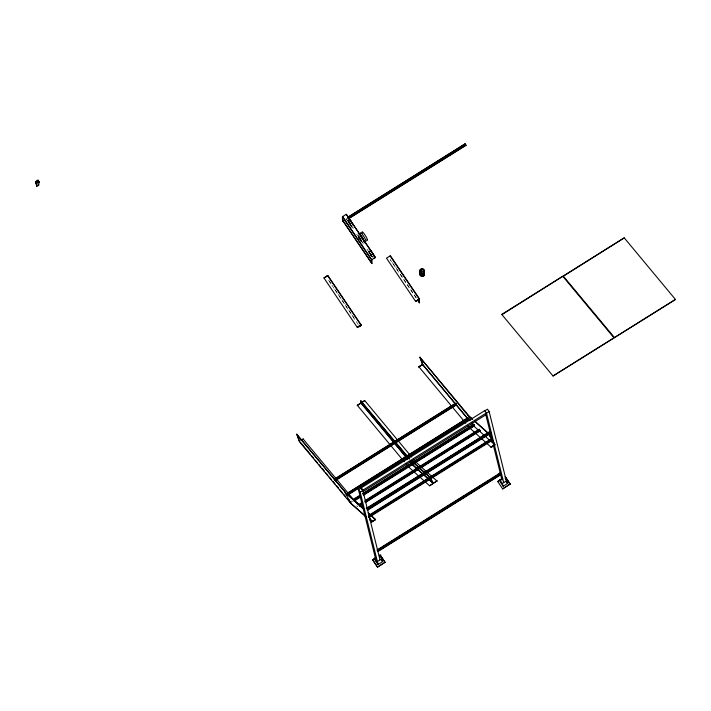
<?xml version="1.0" encoding="UTF-8"?>
<svg xmlns="http://www.w3.org/2000/svg" width="711" height="711" viewBox="0 0 711 711"><rect width="100%" height="100%" fill="white"/><g stroke="black" fill="none" stroke-linecap="round" stroke-linejoin="round"><path stroke-width="0.53" stroke-dasharray="3.56 2.67" d="M352.007 226.071L351.243 226.542L351.047 226.071M361.464 241.758L361.108 241.091L361.855 240.62M359.944 239.651C362.183 239.5 359.473 237.296 359.686 239.109M360.29 238.327L360.788 239.118M369.942 254.147L370.786 253.614M370.307 255.018L371.044 254.156M348.07 221.29C349.101 219.637 349.856 222.561 348.097 222.33M350.15 224.161C351.607 226.169 349.403 224.347 351.056 224.161M358.433 236.585C359.793 238.069 357.446 236.576 359.179 236.114M358.975 238.514L359.73 238.025L359.331 237.323M371.426 255.978L370.689 254.458M345.724 219.548L346.924 218.606M353.731 227.804L352.923 228.435M356.451 234.559L357.295 233.972M367.018 249.757L367.889 249.214M363.508 243.66L362.61 244.157M350.319 225.707L351.047 225.183M350.807 226.418L351.51 225.76M347.679 221.29C347.786 219.619 349.999 221.796 348.123 221.912M348.372 220.677L348.843 221.432M357.989 236.47L359.082 236.416M358.157 236.852L359.251 236.799M368.849 252.538L369.622 252.165L369.382 251.676M346.035 219.583L347.91 218.401M348.808 222.845L349.536 222.374M348.603 223.147L349.35 222.676M349.19 223.414L350.052 222.881M349.368 223.067L350.425 222.97M349.332 223.885L350.31 223.29M349.208 224.196L350.141 223.912M349.839 224.392L350.745 224.116L350.096 224.8M359.215 237.225L358.46 237.696L358.717 238.238M360.157 238.141L359.153 238.221L360.281 237.518M359.553 238.772L360.673 238.62L359.686 239.243M360.61 238.167C360.833 239.749 358.691 237.039 360.05 238.78M359.57 239.563L360.344 239.1L360.833 239.909M360.299 239.971L360.948 239.287M360.459 240.167L361.206 239.696M360.681 240.967L361.899 240.202M361.917 241.313L361.17 241.784L360.815 241.1M368.902 253.285L370.058 252.298M369.516 253.569L370.262 253.098M370.52 253.507L369.747 253.88M328.589 280.17L358.442 324.945M370.289 254.485L371.035 254.023M370.564 255.116L371.506 254.894M371.489 255.898L371.035 255.222L371.755 254.751M370.449 255.747L371.569 255.062M372.217 255.987L371.773 256.795M350.63 502.65L352.452 501.539M361.108 241.091L361.579 241.74M350.274 224.489L350.203 224.009M359.695 238.034L359.215 237.296M358.46 237.261L358.202 236.683M369.569 252.156L369.249 251.49M349.323 223.352L349.465 223.538A4.701 0.675 58 0 1 347.963 220.65M349.563 223.752L349.305 223.387L349.625 223.992M360.806 239.9L360.317 239.109M370.689 254.529L371.195 255.205M351.527 501.015L351.394 501.211M351.874 501.975L352.016 501.77M349.234 222.579L348.843 221.859L349.279 222.454M369.969 253.312L370.404 254.174L370.084 253.338M371.924 255.996L372.28 256.68L371.8 255.969M360.824 240.034L361.152 240.674L360.895 240.131M359.037 236.594L358.735 235.999M361.695 240.816L361.721 241.1M397.902 270.518L390.241 259.648L416.255 298.211M400.382 274.188L417.108 298.984M329.202 281.076L332.268 285.635M334.73 289.279L354.38 318.43M357.624 506.801L356.833 505.761L357.002 506.241M369.738 251.916C368.511 250.565 369.649 253.88 368.831 252.085M350.168 223.627L349.963 223.085M358.842 238.185L358.531 237.732A5.537 0.791 58 0 1 359.331 238.958M371.018 254.431L370.831 254.254A4.701 0.675 58 0 1 371.418 255.329M350.088 223.476L350.105 223.521A4.701 0.675 58 0 1 350.692 224.596M372.173 257.026A4.701 0.675 58 0 1 371.56 256.227M370.235 254.254A4.701 0.675 58 0 1 368.449 250.707M367.614 250.761A4.701 0.675 58 0 1 369.48 252.325M371.951 256.315A4.701 0.675 58 0 1 372.368 257.186M363.108 242.531A4.701 0.675 58 0 1 360.201 239.411A4.701 0.675 58 0 1 358.095 234.719M357.331 235.19A4.701 0.675 58 0 1 360.433 238.923M361.055 239.963A4.701 0.675 58 0 1 361.588 240.949M362.006 241.82A4.701 0.675 58 0 1 362.263 242.504M349.279 220.934A4.701 0.675 58 0 1 348.879 220.081M352.665 226.72A4.701 0.675 58 0 1 350.168 224.552M348.932 220.401A4.701 0.675 58 0 1 349.554 221.201M346.986 220.49A4.701 0.675 58 0 1 349.403 222.534M351.225 225.583A4.701 0.675 58 0 1 351.634 226.454M351.901 227.147A4.701 0.675 58 0 1 351.918 227.813"/><path stroke-width="1.07" d="M420.094 271.247L420.308 271.247M420.992 271.291C422.29 268.66 420.219 271.531 421.205 272.18C423.552 269.416 418.699 272.269 422.058 271.415M421.063 272.66L421.259 272.793M35.55 183.02L35.799 181.554L37.967 180.185L38.989 182.247L38.705 185.153L36.732 186.389L35.959 182.869M36.208 183.989L36.448 182.523L35.799 181.554M36.963 182.407L36.412 182.754L35.754 181.785L36.305 181.438L36.963 182.407L36.261 183.678L35.603 182.709L36.145 182.371M420.992 271.202C422.494 270.544 420.459 272.651 421.179 270.74L420.965 270.42M360.886 325.069L359.677 326.767L361.144 324.891L327.869 275.495L323.994 277.992L357.269 327.389L360.886 325.069L327.638 275.637L323.994 277.992L327.647 275.735M422.769 269.496L422.956 269.593M37.932 181.634L37.967 180.185M471.775 427.044L470.024 428.28L491.194 447.299L495.069 444.873L489.079 434.341M469.278 420.699L422.467 364.494L418.912 366.903L422.467 364.494L419.872 357.304L469.624 417.41M360.912 325.034L357.269 327.389L361.144 324.891M469.944 428.102L471.74 426.955M301.357 440.198L303.153 439.051L353.643 499.753M491.194 447.299L494.705 444.793L473.677 425.942L470.024 428.218L471.9 427.187M35.754 181.785L38.03 180.363L38.678 181.332L36.412 182.754M36.448 182.523L38.625 181.154M36.261 183.678L38.909 182.016L38.252 181.047M37.47 180.71L38.03 180.363M38.678 181.332L38.367 182.354L38.909 182.016M342.524 220.454L343.626 221.85L342.782 220.588L342.658 216.624L371.773 259.782L371.871 263.47L342.524 220.454L342.426 216.695L346.301 214.269L375.417 257.506L346.301 214.349M347.475 217.406L465.083 143.88L465.501 144.386L465.936 145.382L348.337 218.908M348.426 217.059L465.083 143.88M347.901 217.913L465.501 144.386M384.607 195.463L386.482 194.29M390.25 191.934L392.134 190.761M411.891 178.408L414.709 176.639M417.535 174.879L420.352 173.111M450.463 154.287L452.347 153.114M348.328 218.659L465.927 145.133M371.64 263.612L371.542 259.853L375.417 257.426M415.615 301.393L386.5 258.164L390.375 255.738L419.49 298.896L415.615 301.393L419.259 299.118L390.143 255.96M417.499 300.051L419.357 302.797L419.49 298.896M366.103 516.577L350.505 503.006L299.384 441.638L296.736 434.297L345.368 492.35L346.435 494.376M407.705 459.235L360.85 402.977L360.797 400.995L408.932 458.106M501.815 314.395L562.792 276.277L614.002 337.876L553.034 375.995L501.922 314.626L562.792 276.277M563.263 275.975L624.231 237.856L675.45 299.464L614.482 337.583L563.361 276.206L624.231 237.856M364.725 400.56L357.331 405.403L364.725 400.56L411.66 456.995M300.922 440.669L303.153 439.051M418.912 366.903L422.761 364.503L420.103 357.162M334.277 479.196L455.644 403.315L456.062 403.821L456.498 404.826L335.139 480.707M334.286 479.445L455.644 403.315M334.703 479.703L456.062 403.821M370.467 457.848L372.342 456.666M376.11 454.32L377.994 453.138M381.754 450.792L383.638 449.61M387.397 447.255L389.281 446.081M392.099 444.322L394.925 442.553M397.751 440.784L400.569 439.025M403.395 437.256L406.212 435.496M409.038 433.728L411.865 431.968M414.682 430.199L417.508 428.44M419.383 427.258L421.268 426.085M446.668 410.203L449.494 408.434M335.13 480.458L456.498 404.577M296.736 434.297L345.368 492.35M419.872 357.304L468.505 415.357M346.435 493.79L467.794 417.908L468.22 418.415L468.656 419.419L348.23 494.714M346.435 494.038L467.794 417.908M346.852 494.296L468.22 418.415M374.146 477.73L376.972 475.97M401.431 460.675L403.315 459.502M406.141 457.733L408.958 455.973M428.715 443.62L430.599 442.438M434.359 440.091L436.243 438.909M440.011 436.554L441.887 435.381M456 426.556L458.826 424.796M461.643 423.027L464.47 421.268M347.279 495.052L468.647 419.17M363.277 491.434L362.957 490.155L486.28 413.055L486.591 414.344L363.277 491.434L361.606 489.106L361.286 487.817L484.6 410.718L486.511 413.18L503.672 482.449M376.199 561.219L358.513 489.826L361.135 488.181L362.814 490.519L379.967 559.788M484.84 410.842L487.47 409.198L489.141 411.536L506.827 482.938M376.759 562.001L377.87 563.556L360.184 492.163L362.814 490.519M486.511 413.18L489.141 411.536M353.1 499.557L359.686 495.443M362.512 493.674L473.526 424.263L474.317 425.302L474.495 425.782L363.481 495.194M353.411 499.833L359.997 495.718M362.823 493.949L473.837 424.547M355.153 498.864L357.038 497.682M364.565 492.981L368.325 490.626M370.209 489.452L373.035 487.684M375.852 485.924L378.679 484.155M381.496 482.396L384.322 480.627M387.148 478.858L400.32 470.629M402.195 469.456L405.963 467.1M407.838 465.918L417.25 460.044M419.135 458.862L422.894 456.515M424.778 455.333L427.595 453.574M430.422 451.805L433.248 450.036M436.065 448.277L438.891 446.508M441.709 444.748L444.535 442.98M447.352 441.22L450.179 439.451M452.063 438.278L454.88 436.51M457.706 434.75L460.532 432.981M463.35 431.221L466.176 429.453M468.993 427.693L471.82 425.925M353.9 500.597L360.486 496.474M363.303 494.714L474.317 425.302M357.526 498.447L360.344 496.678M364.112 494.332L365.987 493.15M367.871 491.976L371.631 489.621M373.515 488.448L377.283 486.093M379.159 484.92L382.927 482.565M384.811 481.391L420.557 459.039M422.441 457.857L426.2 455.502M428.084 454.329L431.844 451.974M433.728 450.801L437.496 448.445M439.371 447.272L452.543 439.034M455.369 437.274L458.186 435.505M461.012 433.746L463.839 431.977M466.656 430.217L469.482 428.449M471.366 427.275L474.495 425.782M354.069 501.077L360.655 496.962M358.717 504.588L362.477 502.233M365.303 500.473L479.143 429.302L479.934 430.333L480.112 430.822L365.33 502.579M359.028 504.863L362.654 502.713M364.672 501.335L479.454 429.577M359.508 505.628L362.334 503.859M365.152 502.099L479.934 430.333M367.845 500.535L371.604 498.18M373.488 497.007L377.248 494.652M379.132 493.478L420.53 467.598M422.405 466.416L426.173 464.07M428.049 462.888L431.817 460.541M433.701 459.359L446.872 451.13M449.69 449.361L452.516 447.601M455.333 445.833L458.16 444.064M460.986 442.304L463.803 440.536M465.687 439.362L469.447 437.007M471.331 435.834L475.09 433.479M476.974 432.306L480.112 430.822M359.686 506.108L362.503 504.339M366.209 508.445L485.062 434.608M366.52 508.721L489.79 431.693L490.155 432.092L490.714 433.23L367.889 509.991L367.516 509.591M368.929 507.654L366.956 508.454L367.889 509.991M370.804 506.481L432.688 467.802M434.563 466.638L448.623 457.848M450.498 456.675L454.249 454.329M456.124 453.156L489.79 431.693M367.329 508.845L490.155 432.092M369.391 508.418L372.2 506.659M374.075 505.485L377.825 503.148M379.701 501.975L383.451 499.629M385.326 498.455L392.828 493.772M395.645 492.012L398.453 490.252M401.271 488.501L404.079 486.742M405.954 485.569L409.705 483.222M411.58 482.049L413.455 480.876M417.206 478.539L419.081 477.365M421.899 475.606L424.707 473.846M427.524 472.095L430.333 470.335M433.15 468.576L435.959 466.816M437.834 465.643L440.651 463.892M443.46 462.132L446.277 460.373M449.085 458.613L451.903 456.853M454.711 455.102L457.529 453.342M459.404 452.169L463.154 449.823M465.03 448.65L468.78 446.312M470.655 445.139L478.156 440.447M480.965 438.696L483.782 436.936M486.591 435.176L489.408 433.417M367.178 509.965L490.626 432.857M369 515.235L490.368 439.362L491.159 440.402L491.337 440.882L369.027 517.35L368.858 516.861L491.159 440.402M368.369 516.106L490.679 439.638M370.04 520.576L371.666 522.034L375.541 519.608L368.138 512.853M429.613 485.8L436.963 480.912L429.613 485.8L408.558 466.931M376.999 550.012L500.117 473.037L500.482 473.437L501.042 474.575L377.923 551.549L377.372 550.403L500.482 473.437M378.03 549.79L381.789 547.443M383.673 546.27L387.433 543.915M389.308 542.742L468.256 493.39M470.131 492.208L489.87 479.872M491.745 478.699L495.505 476.343M497.389 475.17L500.117 473.037M382.251 548.208L384.136 547.035M387.895 544.688L389.77 543.506M392.588 541.746L394.472 540.573M398.231 538.218L400.106 537.045M403.866 534.699L407.625 532.343M409.509 531.17L422.663 522.949M425.489 521.181L428.306 519.421M431.124 517.661L433.941 515.893M435.825 514.72L439.585 512.373M441.46 511.191L445.219 508.845M447.103 507.672L448.979 506.49M452.738 504.143L454.622 502.97M457.44 501.202L460.257 499.442M463.074 497.682L465.901 495.914M468.718 494.154L471.535 492.394M474.353 490.626L476.237 489.452M479.054 487.693L481.871 485.933M484.698 484.164L487.515 482.405M490.332 480.645L493.15 478.876M495.976 477.117L500.668 474.175L501.042 474.575M377.834 551.176L500.953 474.201M505.068 477.961L506.881 480.663L507.698 483.444L503.148 486.288L500.197 481.916L499.913 479.907L502.641 478.201M385.06 562.383L380.145 554.909L385.06 562.383L377.479 567.12L372.573 559.841L375.932 557.54M501.922 478.974L497.709 481.605L501.913 478.779M372.573 559.841L375.941 557.735M381.745 558.89L382.562 561.681L378.012 564.525L377.194 561.734L381.745 558.89L379.327 555.3M503.148 486.288L502.339 483.507L506.881 480.663M377.479 567.12L385.06 562.188M510.196 483.951L502.624 488.892L510.205 484.147L505.281 476.672L510.205 484.147M368.449 516.097L371.764 521.652L375.426 519.385M301.402 440.287L303.233 439.229M491.07 447.077L494.838 445.024L488.839 434.465M371.764 521.652L375.541 519.608L368.254 513.075M423.88 270.82L423.96 270.82A2.231 2.142 -1.5 0 0 423.578 270.42M421.179 270.74L421.961 271.113M485.409 435.567L485.551 435.363M491.337 440.882L490.368 439.362M437.078 481.125L416.033 462.266M411.322 460.506L429.897 477.152L433.328 483.187L429.275 479.561M411.091 460.648L429.666 477.294L433.097 483.329L412.042 464.461M412.273 464.319L416.326 467.945M417.944 469.393L421.987 473.028M423.605 474.477L427.658 478.103M354.371 500.517L358.424 504.152M360.042 505.601L363.277 508.507M354.487 500.74L358.54 504.366M360.157 505.823L363.392 508.721M365.996 516.95L350.612 503.166L345.137 492.492M472.628 419.072L468.425 415.642L472.397 419.214M475.019 421.223L488.537 433.381M474.779 421.365L488.306 433.523M363.774 508.96L345.244 492.652L363.543 509.103M490.714 433.23L489.879 432.066M360.797 400.995L409.403 459.093M465.936 145.382L465.083 144.12M456.498 404.826L455.653 403.564M468.229 418.912L468.656 419.419M422.761 364.503L468.905 419.908M471.74 423.312L473.162 425.018L472.095 423.001M471.402 423.249L472.824 424.956M418.832 366.725L465.767 423.161M467.82 425.542L469.313 427.427M413.713 459.368L415.206 461.252M405.812 456.533L361.081 402.835L361.028 400.853M410.069 461.643L411.491 463.35M409.838 461.795L411.26 463.501M357.251 405.226L404.186 461.661M406.239 464.043L407.732 465.927M300.273 442.189L310.2 454.116M311.622 455.813L313.747 458.373M315.169 460.07L317.293 462.63M318.715 464.327L320.839 466.887M322.261 468.593L324.385 471.144M325.807 472.851L327.931 475.401M329.353 477.108L331.477 479.658M332.899 481.365L335.023 483.915M336.445 485.622L338.569 488.173M339.991 489.879L342.115 492.43M343.537 494.136L345.662 496.687M347.084 498.393L349.208 500.944M361.286 487.817L362.957 490.155M358.513 489.826L360.184 492.163M38.332 181.278L38.989 182.247M38.047 184.185L38.705 185.153M417.73 299.9L419.588 302.655M342.426 216.695L371.542 259.853M342.755 220.312L371.871 263.47M506.516 481.694L507.698 483.444M499.913 479.907L502.339 483.507M497.7 481.409L502.624 488.892M381.38 559.93L382.562 561.681M377.194 561.734L374.777 558.144L375.061 560.152L378.012 564.525M372.564 559.646L377.479 566.925M474.184 425.507L473.526 424.263M500.206 473.41L500.668 474.175M368.511 516.213L371.897 521.883L368.565 516.026M368.396 516.284L371.666 522.034M468.273 415.508L470.664 420.192M349.19 499.842L350.736 502.864M410.682 461.723L411.616 463.59M675.45 299.464L614.482 337.583M614.002 337.876L553.034 375.995M484.751 434.332L484.929 434.812M479.143 429.302L479.312 429.782M296.967 434.145L299.562 441.344M485.631 414.033L492.234 440.678M493.292 444.944L502.002 480.112M36.617 183.838L36.732 186.389M419.259 299.118L419.357 302.797M361.712 236.585L361.748 237.981M360.601 233.43A5.093 0.729 58 0 1 363.588 236.185A5.093 0.729 58 0 1 365.676 241.278M362.041 231.964A5.093 0.729 58 0 1 365.827 236.354A5.093 0.729 58 0 1 366.787 239.954M362.423 233.208A5.093 0.729 58 0 1 362.139 232.47M359.046 233.67A5.093 0.729 58 0 1 362.406 237.705A5.093 0.729 58 0 1 364.405 242.318M369.365 249.517A4.701 0.675 58 0 1 373.124 254.378M373.648 255.356A4.701 0.675 58 0 1 374.057 256.218M374.306 256.884A4.701 0.675 58 0 1 374.386 257.329M372.253 259.399A5.537 0.791 58 0 1 371.631 259.542M369.462 249.09A5.537 0.791 58 0 1 373.693 255.142A5.537 0.791 58 0 1 374.19 257.933M359.002 234.15A4.701 0.675 58 0 1 359.259 234.239M360.21 235.199A4.701 0.675 58 0 1 362.761 239.012M363.285 239.998A4.701 0.675 58 0 1 363.685 240.851M358.7 233.448A5.537 0.791 58 0 1 361.508 236.745A5.537 0.791 58 0 1 364.263 241.776M364.459 242.433A5.537 0.791 58 0 1 364.45 242.798M348.639 218.784A4.701 0.675 58 0 1 349.839 219.832M350.461 220.632A4.701 0.675 58 0 1 352.398 223.645M352.923 224.632A4.701 0.675 58 0 1 353.323 225.485M348.737 218.357A5.537 0.791 58 0 1 353.518 225.503M424.209 271.344A2.231 2.142 -1.5 0 1 422.494 274.117A2.231 2.142 -1.5 0 1 419.863 272.126M424.005 272.624A2.231 2.142 -1.5 0 1 422.538 275.895A2.231 2.142 -1.5 0 1 419.952 273.344M423.987 272.029A2.231 2.142 -1.5 0 1 422.805 275.237A2.231 2.142 -1.5 0 1 419.89 273.308M424.103 272.562A2.346 2.257 -1.5 0 1 422.565 276.01A2.346 2.257 -1.5 0 1 419.837 273.326M419.846 273.584A2.346 2.257 -1.5 0 0 422.263 276.312L422.876 276.535A2.346 2.257 -1.5 0 0 424.12 273.148M424.094 271.966A2.346 2.257 -1.5 0 1 422.547 275.424A2.346 2.257 -1.5 0 1 419.819 272.731M422.583 269.798A2.346 2.257 -1.5 0 1 424.387 272.482A2.346 2.257 -1.5 0 1 421.596 274.224A2.346 2.257 -1.5 0 1 419.792 271.54M420.574 272.651A2.231 2.142 -1.5 0 0 424.245 271.495A2.231 2.142 -1.5 0 0 421.374 269.016A2.231 2.142 -1.5 0 0 420.574 272.651M420.485 272.731A2.346 2.257 -1.5 0 0 424.36 271.522A2.346 2.257 -1.5 0 0 421.339 268.909A2.346 2.257 -1.5 0 0 420.485 272.731"/></g></svg>
